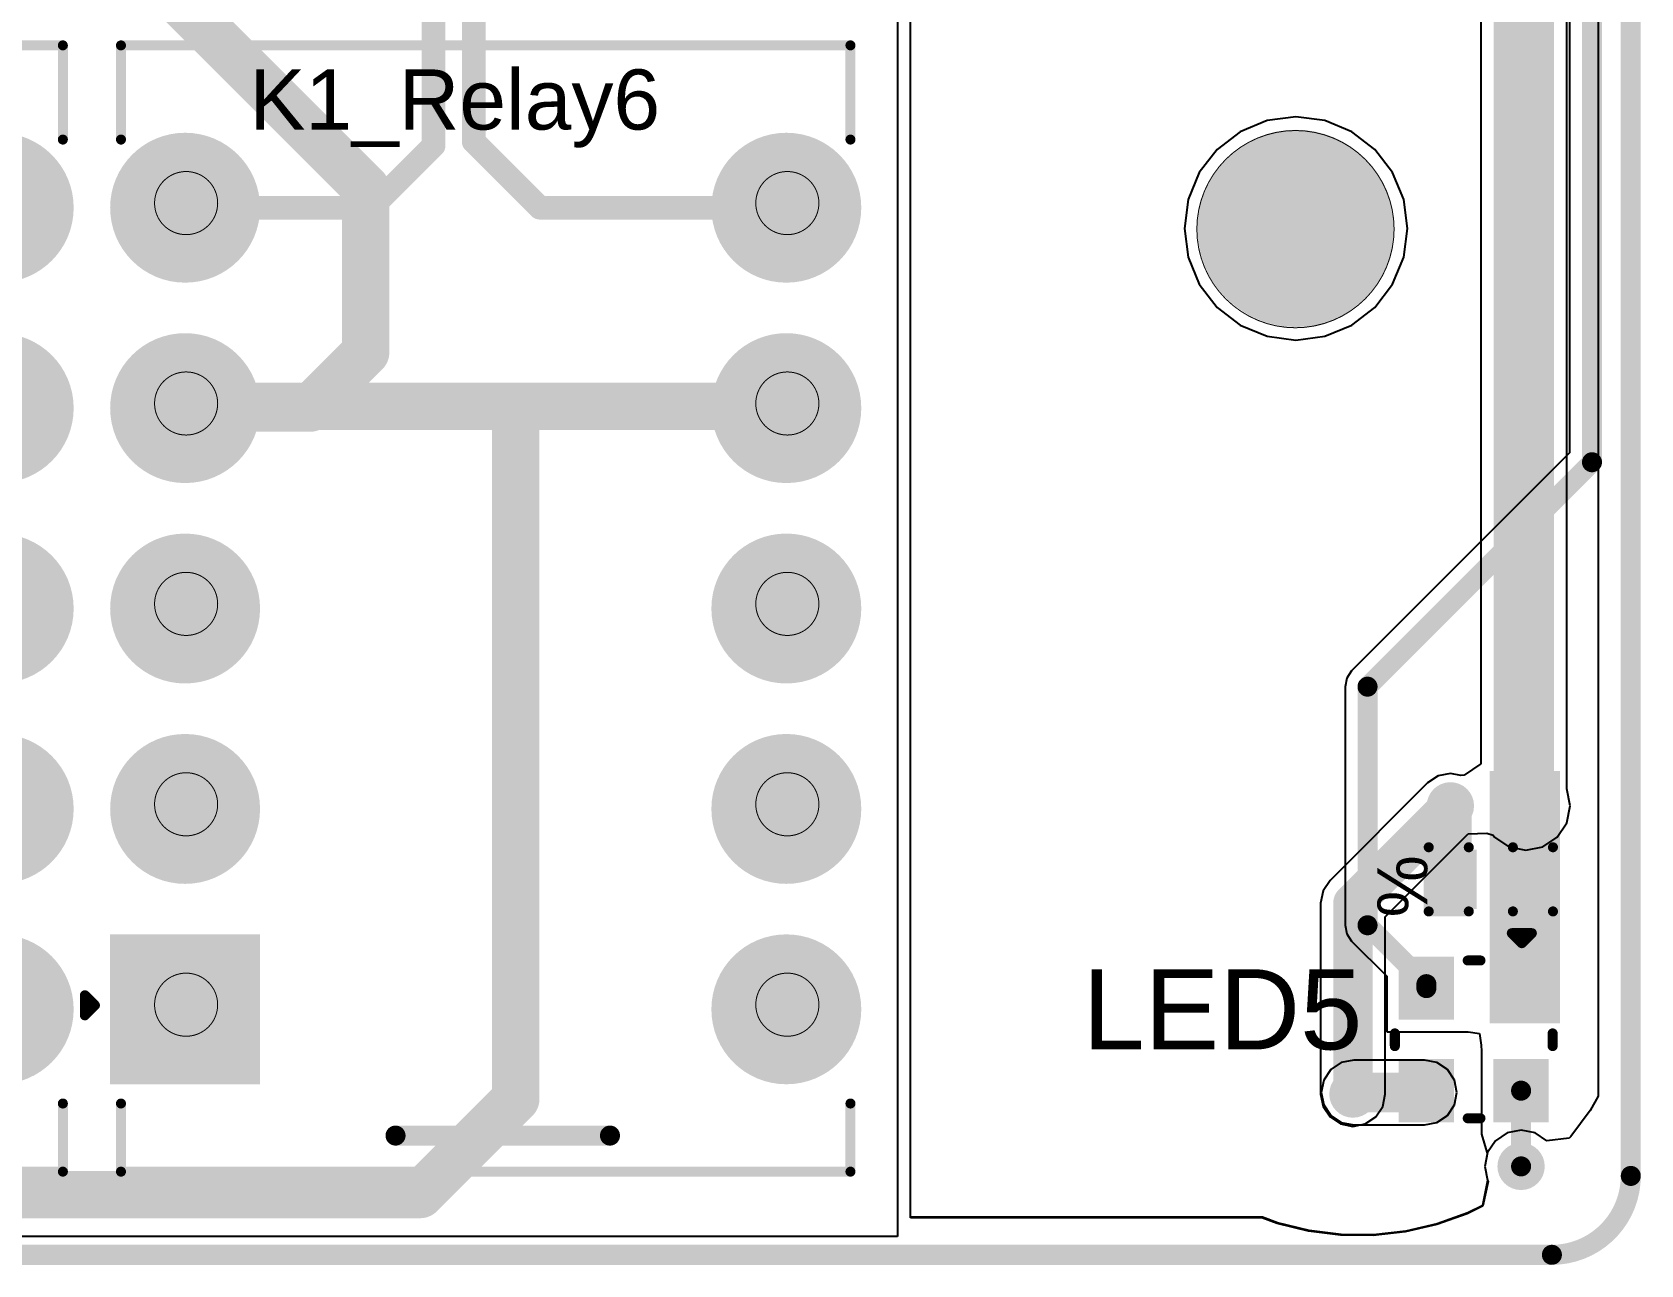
# Model space of a CAD drawing. Header units: millimetres. Extents: x -0.15 to 3.79, y -0.54 to 3.26.
# Drawn here: x 2.992 to 3.794, y -0.536 to 0.079 of the extents above; entities that cross this region are included whole.
import ezdxf

# ---------------------------------------------------------------- set-up
doc = ezdxf.new("R2010")
doc.units = ezdxf.units.MM
doc.header["$MEASUREMENT"] = 0
for name, color, linetype in [('BottomLayer', 5, 'Continuous'), ('BottomSolder', 6, 'Continuous'), ('Mechanical1', 6, 'Continuous'), ('Mechanical2', 216, 'Continuous'), ('MultiLayer', 9, 'Continuous'), ('PadHoleLayer', 156, 'Continuous'), ('TopLayer', 1, 'Continuous'), ('TopOverlay', 2, 'Continuous'), ('TopPaste', 8, 'Continuous'), ('TopSolder', 216, 'Continuous'), ('ViaHoleLayer', 16, 'Continuous')]:
    doc.layers.add(name, color=color, linetype=linetype)
doc.styles.add('Arial', font='', dxfattribs={"height": 0.2})
doc.styles.get('Arial').set_extended_font_data('Arial')

# ---------------------------------------------------------------- blocks, each defined once
blk = doc.blocks.new('EA2_3TNU_12')
at = {"layer": 'BottomLayer'}
h = blk.add_hatch(color=5, dxfattribs=at)
edge = h.paths.add_edge_path()
edge.add_arc((-0.15, 0.2), 0.0374, 0, 360)
blk.add_hatch(color=5, dxfattribs=at).paths.add_polyline_path([(0.1126, 0.2374), (0.1874, 0.2374), (0.1874, 0.1626), (0.1126, 0.1626)])
h = blk.add_hatch(color=5, dxfattribs=at)
edge = h.paths.add_edge_path()
edge.add_arc((-0.15, 0.1), 0.0374, 0, 360)
h = blk.add_hatch(color=5, dxfattribs=at)
edge = h.paths.add_edge_path()
edge.add_arc((0.15, 0.1), 0.0374, 0, 360)
h = blk.add_hatch(color=5, dxfattribs=at)
edge = h.paths.add_edge_path()
edge.add_arc((-0.15, 0), 0.0374, 0, 360)
h = blk.add_hatch(color=5, dxfattribs=at)
edge = h.paths.add_edge_path()
edge.add_arc((0.15, 0), 0.0374, 0, 360)
h = blk.add_hatch(color=5, dxfattribs=at)
edge = h.paths.add_edge_path()
edge.add_arc((-0.15, -0.1), 0.0374, 0, 360)
h = blk.add_hatch(color=5, dxfattribs=at)
edge = h.paths.add_edge_path()
edge.add_arc((0.15, -0.1), 0.0374, 0, 360)
h = blk.add_hatch(color=5, dxfattribs=at)
edge = h.paths.add_edge_path()
edge.add_arc((-0.15, -0.2), 0.0374, 0, 360)
h = blk.add_hatch(color=5, dxfattribs=at)
edge = h.paths.add_edge_path()
edge.add_arc((0.15, -0.2), 0.0374, 0, 360)
at = {"layer": 'BottomSolder'}
h = blk.add_hatch(color=6, dxfattribs=at)
edge = h.paths.add_edge_path()
edge.add_arc((-0.15, 0.2), 0.01614, 0, 360)
h = blk.add_hatch(color=6, dxfattribs=at)
edge = h.paths.add_edge_path()
edge.add_arc((0.15, 0.2), 0.01614, 0, 360)
h = blk.add_hatch(color=6, dxfattribs=at)
edge = h.paths.add_edge_path()
edge.add_arc((-0.15, 0.1), 0.01614, 0, 360)
h = blk.add_hatch(color=6, dxfattribs=at)
edge = h.paths.add_edge_path()
edge.add_arc((0.15, 0.1), 0.01614, 0, 360)
h = blk.add_hatch(color=6, dxfattribs=at)
edge = h.paths.add_edge_path()
edge.add_arc((-0.15, 0), 0.01614, 0, 360)
h = blk.add_hatch(color=6, dxfattribs=at)
edge = h.paths.add_edge_path()
edge.add_arc((0.15, 0), 0.01614, 0, 360)
h = blk.add_hatch(color=6, dxfattribs=at)
edge = h.paths.add_edge_path()
edge.add_arc((-0.15, -0.1), 0.01614, 0, 360)
h = blk.add_hatch(color=6, dxfattribs=at)
edge = h.paths.add_edge_path()
edge.add_arc((0.15, -0.1), 0.01614, 0, 360)
h = blk.add_hatch(color=6, dxfattribs=at)
edge = h.paths.add_edge_path()
edge.add_arc((-0.15, -0.2), 0.01614, 0, 360)
h = blk.add_hatch(color=6, dxfattribs=at)
edge = h.paths.add_edge_path()
edge.add_arc((0.15, -0.2), 0.01614, 0, 360)
at = {"layer": 'MultiLayer'}
h = blk.add_hatch(color=9, dxfattribs=at)
edge = h.paths.add_edge_path()
edge.add_arc((-0.15, 0.2), 0.0374, 0, 360)
blk.add_hatch(color=9, dxfattribs=at).paths.add_polyline_path([(0.1126, 0.2374), (0.1874, 0.2374), (0.1874, 0.1626), (0.1126, 0.1626)])
h = blk.add_hatch(color=9, dxfattribs=at)
edge = h.paths.add_edge_path()
edge.add_arc((-0.15, 0.1), 0.0374, 0, 360)
h = blk.add_hatch(color=9, dxfattribs=at)
edge = h.paths.add_edge_path()
edge.add_arc((0.15, 0.1), 0.0374, 0, 360)
h = blk.add_hatch(color=9, dxfattribs=at)
edge = h.paths.add_edge_path()
edge.add_arc((-0.15, 0), 0.0374, 0, 360)
h = blk.add_hatch(color=9, dxfattribs=at)
edge = h.paths.add_edge_path()
edge.add_arc((0.15, 0), 0.0374, 0, 360)
h = blk.add_hatch(color=9, dxfattribs=at)
edge = h.paths.add_edge_path()
edge.add_arc((-0.15, -0.1), 0.0374, 0, 360)
h = blk.add_hatch(color=9, dxfattribs=at)
edge = h.paths.add_edge_path()
edge.add_arc((0.15, -0.1), 0.0374, 0, 360)
h = blk.add_hatch(color=9, dxfattribs=at)
edge = h.paths.add_edge_path()
edge.add_arc((-0.15, -0.2), 0.0374, 0, 360)
h = blk.add_hatch(color=9, dxfattribs=at)
edge = h.paths.add_edge_path()
edge.add_arc((0.15, -0.2), 0.0374, 0, 360)
at = {"layer": 'PadHoleLayer'}
h = blk.add_hatch(color=156, dxfattribs=at)
edge = h.paths.add_edge_path()
edge.add_arc((-0.15, 0.2), 0.01614, 0, 360)
h = blk.add_hatch(color=156, dxfattribs=at)
edge = h.paths.add_edge_path()
edge.add_arc((0.15, 0.2), 0.01614, 0, 360)
h = blk.add_hatch(color=156, dxfattribs=at)
edge = h.paths.add_edge_path()
edge.add_arc((-0.15, 0.1), 0.01614, 0, 360)
h = blk.add_hatch(color=156, dxfattribs=at)
edge = h.paths.add_edge_path()
edge.add_arc((0.15, 0.1), 0.01614, 0, 360)
h = blk.add_hatch(color=156, dxfattribs=at)
edge = h.paths.add_edge_path()
edge.add_arc((-0.15, 0), 0.01614, 0, 360)
h = blk.add_hatch(color=156, dxfattribs=at)
edge = h.paths.add_edge_path()
edge.add_arc((0.15, 0), 0.01614, 0, 360)
h = blk.add_hatch(color=156, dxfattribs=at)
edge = h.paths.add_edge_path()
edge.add_arc((-0.15, -0.1), 0.01614, 0, 360)
h = blk.add_hatch(color=156, dxfattribs=at)
edge = h.paths.add_edge_path()
edge.add_arc((0.15, -0.1), 0.01614, 0, 360)
h = blk.add_hatch(color=156, dxfattribs=at)
edge = h.paths.add_edge_path()
edge.add_arc((-0.15, -0.2), 0.01614, 0, 360)
h = blk.add_hatch(color=156, dxfattribs=at)
edge = h.paths.add_edge_path()
edge.add_arc((0.15, -0.2), 0.01614, 0, 360)
at = {"layer": 'TopLayer'}
h = blk.add_hatch(color=1, dxfattribs=at)
edge = h.paths.add_edge_path()
edge.add_arc((-0.15, 0.2), 0.0374, 0, 360)
blk.add_hatch(color=1, dxfattribs=at).paths.add_polyline_path([(0.1126, 0.2374), (0.1874, 0.2374), (0.1874, 0.1626), (0.1126, 0.1626)])
h = blk.add_hatch(color=1, dxfattribs=at)
edge = h.paths.add_edge_path()
edge.add_arc((-0.15, 0.1), 0.0374, 0, 360)
h = blk.add_hatch(color=1, dxfattribs=at)
edge = h.paths.add_edge_path()
edge.add_arc((0.15, 0.1), 0.0374, 0, 360)
h = blk.add_hatch(color=1, dxfattribs=at)
edge = h.paths.add_edge_path()
edge.add_arc((-0.15, 0), 0.0374, 0, 360)
h = blk.add_hatch(color=1, dxfattribs=at)
edge = h.paths.add_edge_path()
edge.add_arc((0.15, 0), 0.0374, 0, 360)
h = blk.add_hatch(color=1, dxfattribs=at)
edge = h.paths.add_edge_path()
edge.add_arc((-0.15, -0.1), 0.0374, 0, 360)
h = blk.add_hatch(color=1, dxfattribs=at)
edge = h.paths.add_edge_path()
edge.add_arc((0.15, -0.1), 0.0374, 0, 360)
h = blk.add_hatch(color=1, dxfattribs=at)
edge = h.paths.add_edge_path()
edge.add_arc((-0.15, -0.2), 0.0374, 0, 360)
h = blk.add_hatch(color=1, dxfattribs=at)
edge = h.paths.add_edge_path()
edge.add_arc((0.15, -0.2), 0.0374, 0, 360)
at = {"layer": 'TopSolder'}
h = blk.add_hatch(color=216, dxfattribs=at)
edge = h.paths.add_edge_path()
edge.add_arc((-0.15, 0.2), 0.01614, 0, 360)
h = blk.add_hatch(color=216, dxfattribs=at)
edge = h.paths.add_edge_path()
edge.add_arc((0.15, 0.2), 0.01614, 0, 360)
h = blk.add_hatch(color=216, dxfattribs=at)
edge = h.paths.add_edge_path()
edge.add_arc((-0.15, 0.1), 0.01614, 0, 360)
h = blk.add_hatch(color=216, dxfattribs=at)
edge = h.paths.add_edge_path()
edge.add_arc((0.15, 0.1), 0.01614, 0, 360)
h = blk.add_hatch(color=216, dxfattribs=at)
edge = h.paths.add_edge_path()
edge.add_arc((-0.15, 0), 0.01614, 0, 360)
h = blk.add_hatch(color=216, dxfattribs=at)
edge = h.paths.add_edge_path()
edge.add_arc((0.15, 0), 0.01614, 0, 360)
h = blk.add_hatch(color=216, dxfattribs=at)
edge = h.paths.add_edge_path()
edge.add_arc((-0.15, -0.1), 0.01614, 0, 360)
h = blk.add_hatch(color=216, dxfattribs=at)
edge = h.paths.add_edge_path()
edge.add_arc((0.15, -0.1), 0.01614, 0, 360)
h = blk.add_hatch(color=216, dxfattribs=at)
edge = h.paths.add_edge_path()
edge.add_arc((-0.15, -0.2), 0.01614, 0, 360)
h = blk.add_hatch(color=216, dxfattribs=at)
edge = h.paths.add_edge_path()
edge.add_arc((0.15, -0.2), 0.01614, 0, 360)
at = {"layer": 'TopOverlay'}
for points, const_width in [([(-0.182, 0.281), (-0.182, 0.247)], 0.005), ([(0.182, 0.281), (-0.182, 0.281)], 0.005), ([(0.182, 0.281), (0.182, 0.247)], 0.005), ([(0.045, 0.263), (-0.062, 0.263)], 0.01), ([(0.2, 0.203), (0.195, 0.198)], 0.005), ([(0.2, 0.203), (0.2, 0.193)], 0.005), ([(0.2, 0.193), (0.195, 0.198)], 0.005), ([(-0.182, -0.234), (-0.182, -0.281)], 0.005), ([(0.182, -0.234), (0.182, -0.281)], 0.005), ([(0.182, -0.281), (-0.182, -0.281)], 0.005)]:
    blk.add_lwpolyline(points, dxfattribs=dict(at, const_width=const_width))
for points, const_width in [([(-0.18325, 0.281, 1), (-0.18075, 0.281, 1)], 0.0025), ([(-0.18325, 0.281, 1), (-0.18075, 0.281, 1)], 0.0025), ([(0.18075, 0.281, 1), (0.18325, 0.281, 1)], 0.0025), ([(0.18075, 0.281, 1), (0.18325, 0.281, 1)], 0.0025), ([(-0.0645, 0.263, 1), (-0.0595, 0.263, 1)], 0.005), ([(0.0425, 0.263, 1), (0.0475, 0.263, 1)], 0.005), ([(-0.18325, 0.247, 1), (-0.18075, 0.247, 1)], 0.0025), ([(0.18075, 0.247, 1), (0.18325, 0.247, 1)], 0.0025), ([(0.19875, 0.203, 1), (0.20125, 0.203, 1)], 0.0025), ([(0.19875, 0.203, 1), (0.20125, 0.203, 1)], 0.0025), ([(0.19375, 0.198, 1), (0.19625, 0.198, 1)], 0.0025), ([(0.19375, 0.198, 1), (0.19625, 0.198, 1)], 0.0025), ([(0.19875, 0.193, 1), (0.20125, 0.193, 1)], 0.0025), ([(0.19875, 0.193, 1), (0.20125, 0.193, 1)], 0.0025), ([(-0.18325, -0.234, 1), (-0.18075, -0.234, 1)], 0.0025), ([(0.18075, -0.234, 1), (0.18325, -0.234, 1)], 0.0025), ([(-0.18325, -0.281, 1), (-0.18075, -0.281, 1)], 0.0025), ([(-0.18325, -0.281, 1), (-0.18075, -0.281, 1)], 0.0025), ([(0.18075, -0.281, 1), (0.18325, -0.281, 1)], 0.0025), ([(0.18075, -0.281, 1), (0.18325, -0.281, 1)], 0.0025)]:
    blk.add_lwpolyline(points, format="xyb", close=True, dxfattribs=dict(at, const_width=const_width))
blk = doc.blocks.new('EA2_3TNU_13')
at = {"layer": 'BottomLayer'}
h = blk.add_hatch(color=5, dxfattribs=at)
edge = h.paths.add_edge_path()
edge.add_arc((-0.15, 0.2), 0.0374, 0, 360)
blk.add_hatch(color=5, dxfattribs=at).paths.add_polyline_path([(0.1126, 0.2374), (0.1874, 0.2374), (0.1874, 0.1626), (0.1126, 0.1626)])
h = blk.add_hatch(color=5, dxfattribs=at)
edge = h.paths.add_edge_path()
edge.add_arc((-0.15, 0.1), 0.0374, 0, 360)
h = blk.add_hatch(color=5, dxfattribs=at)
edge = h.paths.add_edge_path()
edge.add_arc((0.15, 0.1), 0.0374, 0, 360)
h = blk.add_hatch(color=5, dxfattribs=at)
edge = h.paths.add_edge_path()
edge.add_arc((-0.15, 0), 0.0374, 0, 360)
h = blk.add_hatch(color=5, dxfattribs=at)
edge = h.paths.add_edge_path()
edge.add_arc((0.15, 0), 0.0374, 0, 360)
h = blk.add_hatch(color=5, dxfattribs=at)
edge = h.paths.add_edge_path()
edge.add_arc((-0.15, -0.1), 0.0374, 0, 360)
h = blk.add_hatch(color=5, dxfattribs=at)
edge = h.paths.add_edge_path()
edge.add_arc((0.15, -0.1), 0.0374, 0, 360)
h = blk.add_hatch(color=5, dxfattribs=at)
edge = h.paths.add_edge_path()
edge.add_arc((-0.15, -0.2), 0.0374, 0, 360)
h = blk.add_hatch(color=5, dxfattribs=at)
edge = h.paths.add_edge_path()
edge.add_arc((0.15, -0.2), 0.0374, 0, 360)
at = {"layer": 'BottomSolder'}
h = blk.add_hatch(color=6, dxfattribs=at)
edge = h.paths.add_edge_path()
edge.add_arc((-0.15, 0.2), 0.01614, 0, 360)
h = blk.add_hatch(color=6, dxfattribs=at)
edge = h.paths.add_edge_path()
edge.add_arc((0.15, 0.2), 0.01614, 0, 360)
h = blk.add_hatch(color=6, dxfattribs=at)
edge = h.paths.add_edge_path()
edge.add_arc((-0.15, 0.1), 0.01614, 0, 360)
h = blk.add_hatch(color=6, dxfattribs=at)
edge = h.paths.add_edge_path()
edge.add_arc((0.15, 0.1), 0.01614, 0, 360)
h = blk.add_hatch(color=6, dxfattribs=at)
edge = h.paths.add_edge_path()
edge.add_arc((-0.15, 0), 0.01614, 0, 360)
h = blk.add_hatch(color=6, dxfattribs=at)
edge = h.paths.add_edge_path()
edge.add_arc((0.15, 0), 0.01614, 0, 360)
h = blk.add_hatch(color=6, dxfattribs=at)
edge = h.paths.add_edge_path()
edge.add_arc((-0.15, -0.1), 0.01614, 0, 360)
h = blk.add_hatch(color=6, dxfattribs=at)
edge = h.paths.add_edge_path()
edge.add_arc((0.15, -0.1), 0.01614, 0, 360)
h = blk.add_hatch(color=6, dxfattribs=at)
edge = h.paths.add_edge_path()
edge.add_arc((-0.15, -0.2), 0.01614, 0, 360)
h = blk.add_hatch(color=6, dxfattribs=at)
edge = h.paths.add_edge_path()
edge.add_arc((0.15, -0.2), 0.01614, 0, 360)
at = {"layer": 'MultiLayer'}
h = blk.add_hatch(color=9, dxfattribs=at)
edge = h.paths.add_edge_path()
edge.add_arc((-0.15, 0.2), 0.0374, 0, 360)
blk.add_hatch(color=9, dxfattribs=at).paths.add_polyline_path([(0.1126, 0.2374), (0.1874, 0.2374), (0.1874, 0.1626), (0.1126, 0.1626)])
h = blk.add_hatch(color=9, dxfattribs=at)
edge = h.paths.add_edge_path()
edge.add_arc((-0.15, 0.1), 0.0374, 0, 360)
h = blk.add_hatch(color=9, dxfattribs=at)
edge = h.paths.add_edge_path()
edge.add_arc((0.15, 0.1), 0.0374, 0, 360)
h = blk.add_hatch(color=9, dxfattribs=at)
edge = h.paths.add_edge_path()
edge.add_arc((-0.15, 0), 0.0374, 0, 360)
h = blk.add_hatch(color=9, dxfattribs=at)
edge = h.paths.add_edge_path()
edge.add_arc((0.15, 0), 0.0374, 0, 360)
h = blk.add_hatch(color=9, dxfattribs=at)
edge = h.paths.add_edge_path()
edge.add_arc((-0.15, -0.1), 0.0374, 0, 360)
h = blk.add_hatch(color=9, dxfattribs=at)
edge = h.paths.add_edge_path()
edge.add_arc((0.15, -0.1), 0.0374, 0, 360)
h = blk.add_hatch(color=9, dxfattribs=at)
edge = h.paths.add_edge_path()
edge.add_arc((-0.15, -0.2), 0.0374, 0, 360)
h = blk.add_hatch(color=9, dxfattribs=at)
edge = h.paths.add_edge_path()
edge.add_arc((0.15, -0.2), 0.0374, 0, 360)
at = {"layer": 'PadHoleLayer'}
h = blk.add_hatch(color=156, dxfattribs=at)
edge = h.paths.add_edge_path()
edge.add_arc((-0.15, 0.2), 0.01614, 0, 360)
h = blk.add_hatch(color=156, dxfattribs=at)
edge = h.paths.add_edge_path()
edge.add_arc((0.15, 0.2), 0.01614, 0, 360)
h = blk.add_hatch(color=156, dxfattribs=at)
edge = h.paths.add_edge_path()
edge.add_arc((-0.15, 0.1), 0.01614, 0, 360)
h = blk.add_hatch(color=156, dxfattribs=at)
edge = h.paths.add_edge_path()
edge.add_arc((0.15, 0.1), 0.01614, 0, 360)
h = blk.add_hatch(color=156, dxfattribs=at)
edge = h.paths.add_edge_path()
edge.add_arc((-0.15, 0), 0.01614, 0, 360)
h = blk.add_hatch(color=156, dxfattribs=at)
edge = h.paths.add_edge_path()
edge.add_arc((0.15, 0), 0.01614, 0, 360)
h = blk.add_hatch(color=156, dxfattribs=at)
edge = h.paths.add_edge_path()
edge.add_arc((-0.15, -0.1), 0.01614, 0, 360)
h = blk.add_hatch(color=156, dxfattribs=at)
edge = h.paths.add_edge_path()
edge.add_arc((0.15, -0.1), 0.01614, 0, 360)
h = blk.add_hatch(color=156, dxfattribs=at)
edge = h.paths.add_edge_path()
edge.add_arc((-0.15, -0.2), 0.01614, 0, 360)
h = blk.add_hatch(color=156, dxfattribs=at)
edge = h.paths.add_edge_path()
edge.add_arc((0.15, -0.2), 0.01614, 0, 360)
at = {"layer": 'TopLayer'}
h = blk.add_hatch(color=1, dxfattribs=at)
edge = h.paths.add_edge_path()
edge.add_arc((-0.15, 0.2), 0.0374, 0, 360)
blk.add_hatch(color=1, dxfattribs=at).paths.add_polyline_path([(0.1126, 0.2374), (0.1874, 0.2374), (0.1874, 0.1626), (0.1126, 0.1626)])
h = blk.add_hatch(color=1, dxfattribs=at)
edge = h.paths.add_edge_path()
edge.add_arc((-0.15, 0.1), 0.0374, 0, 360)
h = blk.add_hatch(color=1, dxfattribs=at)
edge = h.paths.add_edge_path()
edge.add_arc((0.15, 0.1), 0.0374, 0, 360)
h = blk.add_hatch(color=1, dxfattribs=at)
edge = h.paths.add_edge_path()
edge.add_arc((-0.15, 0), 0.0374, 0, 360)
h = blk.add_hatch(color=1, dxfattribs=at)
edge = h.paths.add_edge_path()
edge.add_arc((0.15, 0), 0.0374, 0, 360)
h = blk.add_hatch(color=1, dxfattribs=at)
edge = h.paths.add_edge_path()
edge.add_arc((-0.15, -0.1), 0.0374, 0, 360)
h = blk.add_hatch(color=1, dxfattribs=at)
edge = h.paths.add_edge_path()
edge.add_arc((0.15, -0.1), 0.0374, 0, 360)
h = blk.add_hatch(color=1, dxfattribs=at)
edge = h.paths.add_edge_path()
edge.add_arc((-0.15, -0.2), 0.0374, 0, 360)
h = blk.add_hatch(color=1, dxfattribs=at)
edge = h.paths.add_edge_path()
edge.add_arc((0.15, -0.2), 0.0374, 0, 360)
at = {"layer": 'TopSolder'}
h = blk.add_hatch(color=216, dxfattribs=at)
edge = h.paths.add_edge_path()
edge.add_arc((-0.15, 0.2), 0.01614, 0, 360)
h = blk.add_hatch(color=216, dxfattribs=at)
edge = h.paths.add_edge_path()
edge.add_arc((0.15, 0.2), 0.01614, 0, 360)
h = blk.add_hatch(color=216, dxfattribs=at)
edge = h.paths.add_edge_path()
edge.add_arc((-0.15, 0.1), 0.01614, 0, 360)
h = blk.add_hatch(color=216, dxfattribs=at)
edge = h.paths.add_edge_path()
edge.add_arc((0.15, 0.1), 0.01614, 0, 360)
h = blk.add_hatch(color=216, dxfattribs=at)
edge = h.paths.add_edge_path()
edge.add_arc((-0.15, 0), 0.01614, 0, 360)
h = blk.add_hatch(color=216, dxfattribs=at)
edge = h.paths.add_edge_path()
edge.add_arc((0.15, 0), 0.01614, 0, 360)
h = blk.add_hatch(color=216, dxfattribs=at)
edge = h.paths.add_edge_path()
edge.add_arc((-0.15, -0.1), 0.01614, 0, 360)
h = blk.add_hatch(color=216, dxfattribs=at)
edge = h.paths.add_edge_path()
edge.add_arc((0.15, -0.1), 0.01614, 0, 360)
h = blk.add_hatch(color=216, dxfattribs=at)
edge = h.paths.add_edge_path()
edge.add_arc((-0.15, -0.2), 0.01614, 0, 360)
h = blk.add_hatch(color=216, dxfattribs=at)
edge = h.paths.add_edge_path()
edge.add_arc((0.15, -0.2), 0.01614, 0, 360)
at = {"layer": 'TopOverlay'}
for points, const_width in [([(-0.182, 0.281), (-0.182, 0.247)], 0.005), ([(0.182, 0.281), (-0.182, 0.281)], 0.005), ([(0.182, 0.281), (0.182, 0.247)], 0.005), ([(0.045, 0.263), (-0.062, 0.263)], 0.01), ([(0.2, 0.203), (0.195, 0.198)], 0.005), ([(0.2, 0.203), (0.2, 0.193)], 0.005), ([(0.2, 0.193), (0.195, 0.198)], 0.005), ([(-0.182, -0.234), (-0.182, -0.281)], 0.005), ([(0.182, -0.234), (0.182, -0.281)], 0.005), ([(0.182, -0.281), (-0.182, -0.281)], 0.005)]:
    blk.add_lwpolyline(points, dxfattribs=dict(at, const_width=const_width))
for points, const_width in [([(-0.18325, 0.281, 1), (-0.18075, 0.281, 1)], 0.0025), ([(-0.18325, 0.281, 1), (-0.18075, 0.281, 1)], 0.0025), ([(0.18075, 0.281, 1), (0.18325, 0.281, 1)], 0.0025), ([(0.18075, 0.281, 1), (0.18325, 0.281, 1)], 0.0025), ([(-0.0645, 0.263, 1), (-0.0595, 0.263, 1)], 0.005), ([(0.0425, 0.263, 1), (0.0475, 0.263, 1)], 0.005), ([(-0.18325, 0.247, 1), (-0.18075, 0.247, 1)], 0.0025), ([(0.18075, 0.247, 1), (0.18325, 0.247, 1)], 0.0025), ([(0.19875, 0.203, 1), (0.20125, 0.203, 1)], 0.0025), ([(0.19875, 0.203, 1), (0.20125, 0.203, 1)], 0.0025), ([(0.19375, 0.198, 1), (0.19625, 0.198, 1)], 0.0025), ([(0.19375, 0.198, 1), (0.19625, 0.198, 1)], 0.0025), ([(0.19875, 0.193, 1), (0.20125, 0.193, 1)], 0.0025), ([(0.19875, 0.193, 1), (0.20125, 0.193, 1)], 0.0025), ([(-0.18325, -0.234, 1), (-0.18075, -0.234, 1)], 0.0025), ([(0.18075, -0.234, 1), (0.18325, -0.234, 1)], 0.0025), ([(-0.18325, -0.281, 1), (-0.18075, -0.281, 1)], 0.0025), ([(-0.18325, -0.281, 1), (-0.18075, -0.281, 1)], 0.0025), ([(0.18075, -0.281, 1), (0.18325, -0.281, 1)], 0.0025), ([(0.18075, -0.281, 1), (0.18325, -0.281, 1)], 0.0025)]:
    blk.add_lwpolyline(points, format="xyb", close=True, dxfattribs=dict(at, const_width=const_width))
blk = doc.blocks.new('SK6812_EC20_141')
at = {"layer": 'TopLayer'}
for points in [[(-0.04134, 0.0374), (-0.00984, 0.0374), (-0.00984, 0.00984), (-0.04134, 0.00984)], [(0.00984, 0.0374), (0.04134, 0.0374), (0.04134, 0.00984), (0.00984, 0.00984)], [(-0.04134, -0.00984), (-0.00984, -0.00984), (-0.00984, -0.0374), (-0.04134, -0.0374)], [(0.00984, -0.00984), (0.04134, -0.00984), (0.04134, -0.0374), (0.00984, -0.0374)]]:
    blk.add_hatch(color=1, dxfattribs=at).paths.add_polyline_path(points)
at = {"layer": 'TopPaste'}
for points in [[(-0.04134, 0.0374), (-0.00984, 0.0374), (-0.00984, 0.00984), (-0.04134, 0.00984)], [(0.00984, 0.0374), (0.04134, 0.0374), (0.04134, 0.00984), (0.00984, 0.00984)], [(-0.04134, -0.00984), (-0.00984, -0.00984), (-0.00984, -0.0374), (-0.04134, -0.0374)], [(0.00984, -0.00984), (0.04134, -0.00984), (0.04134, -0.0374), (0.00984, -0.0374)]]:
    blk.add_hatch(color=8, dxfattribs=at).paths.add_polyline_path(points)
at = {"layer": 'TopSolder'}
for points in [[(-0.04134, 0.0374), (-0.00984, 0.0374), (-0.00984, 0.00984), (-0.04134, 0.00984)], [(0.00984, 0.0374), (0.04134, 0.0374), (0.04134, 0.00984), (0.00984, 0.00984)], [(-0.04134, -0.00984), (-0.00984, -0.00984), (-0.00984, -0.0374), (-0.04134, -0.0374)], [(0.00984, -0.00984), (0.04134, -0.00984), (0.04134, -0.0374), (0.00984, -0.0374)]]:
    blk.add_hatch(color=216, dxfattribs=at).paths.add_polyline_path(points)
at = {"layer": 'TopOverlay', "const_width": 0.005}
for points in [[(-0.00337, 0.03937), (0.003, 0.03937)], [(-0.03937, 0.003), (-0.03937, -0.00337)], [(0.03937, 0.003), (0.03937, -0.00337)], [(0.053, -0.019), (0.048, -0.024)], [(0.048, -0.024), (0.053, -0.029)], [(0.053, -0.019), (0.053, -0.029)], [(-0.00337, -0.03937), (0.003, -0.03937)]]:
    blk.add_lwpolyline(points, dxfattribs=at)
at = {"layer": 'TopOverlay', "const_width": 0.0025}
for points in [[(-0.00462, 0.03937, 1), (-0.00212, 0.03937, 1)], [(0.00175, 0.03937, 1), (0.00425, 0.03937, 1)], [(-0.04062, 0.003, 1), (-0.03812, 0.003, 1)], [(0.03812, 0.003, 1), (0.04062, 0.003, 1)], [(-0.04062, -0.00337, 1), (-0.03812, -0.00337, 1)], [(0.03812, -0.00337, 1), (0.04062, -0.00337, 1)], [(0.04675, -0.024, 1), (0.04925, -0.024, 1)], [(0.04675, -0.024, 1), (0.04925, -0.024, 1)], [(0.05175, -0.019, 1), (0.05425, -0.019, 1)], [(0.05175, -0.019, 1), (0.05425, -0.019, 1)], [(0.05175, -0.029, 1), (0.05425, -0.029, 1)], [(0.05175, -0.029, 1), (0.05425, -0.029, 1)], [(-0.00462, -0.03937, 1), (-0.00212, -0.03937, 1)], [(0.00175, -0.03937, 1), (0.00425, -0.03937, 1)]]:
    blk.add_lwpolyline(points, format="xyb", close=True, dxfattribs=at)
blk = doc.blocks.new('C___0402_155')
at = {"layer": 'TopLayer'}
for points in [[(-0.0275, -0.0125), (-0.0275, 0.0125), (-0.0095, 0.0125), (-0.0095, -0.0125)], [(0.0095, -0.0125), (0.0095, 0.0125), (0.0275, 0.0125), (0.0275, -0.0125)]]:
    blk.add_hatch(color=1, dxfattribs=at).paths.add_polyline_path(points)
at = {"layer": 'TopPaste'}
for points in [[(-0.0275, -0.0125), (-0.0275, 0.0125), (-0.0095, 0.0125), (-0.0095, -0.0125)], [(0.0095, -0.0125), (0.0095, 0.0125), (0.0275, 0.0125), (0.0275, -0.0125)]]:
    blk.add_hatch(color=8, dxfattribs=at).paths.add_polyline_path(points)
at = {"layer": 'TopSolder'}
for points in [[(-0.02986, -0.01486), (-0.02986, 0.01486), (-0.00714, 0.01486), (-0.00714, -0.01486)], [(0.00714, -0.01486), (0.00714, 0.01486), (0.02986, 0.01486), (0.02986, -0.01486)]]:
    blk.add_hatch(color=216, dxfattribs=at).paths.add_polyline_path(points)
at = {"layer": 'TopOverlay', "const_width": 0.005}
for points in [[(-0.031, 0.016), (-0.031, -0.016)], [(-0.011, 0.016), (-0.031, 0.016)], [(0.031, 0.016), (0.011, 0.016)], [(0.031, 0.016), (0.031, -0.016)], [(-0.011, -0.016), (-0.031, -0.016)], [(0.031, -0.016), (0.011, -0.016)]]:
    blk.add_lwpolyline(points, dxfattribs=at)
at = {"layer": 'TopOverlay', "const_width": 0.0025}
for points in [[(-0.03225, 0.016, 1), (-0.02975, 0.016, 1)], [(-0.03225, 0.016, 1), (-0.02975, 0.016, 1)], [(-0.01225, 0.016, 1), (-0.00975, 0.016, 1)], [(0.00975, 0.016, 1), (0.01225, 0.016, 1)], [(0.02975, 0.016, 1), (0.03225, 0.016, 1)], [(0.02975, 0.016, 1), (0.03225, 0.016, 1)], [(-0.03225, -0.016, 1), (-0.02975, -0.016, 1)], [(-0.03225, -0.016, 1), (-0.02975, -0.016, 1)], [(-0.01225, -0.016, 1), (-0.00975, -0.016, 1)], [(0.00975, -0.016, 1), (0.01225, -0.016, 1)], [(0.02975, -0.016, 1), (0.03225, -0.016, 1)], [(0.02975, -0.016, 1), (0.03225, -0.016, 1)]]:
    blk.add_lwpolyline(points, format="xyb", close=True, dxfattribs=at)

msp = doc.modelspace()

# ---------------------------------------------------------------- hatches: boundary and pattern name
at = {"layer": 'BottomLayer'}
h = msp.add_hatch(color=5, dxfattribs=at)
edge = h.paths.add_edge_path()
edge.add_arc((3.62229, -0.01934), 0.04921, 0, 360)
h = msp.add_hatch(color=5, dxfattribs=at)
edge = h.paths.add_edge_path()
edge.add_arc((3.69935, -0.30747), 0.01181, 0, 360)
h = msp.add_hatch(color=5, dxfattribs=at)
edge = h.paths.add_edge_path()
edge.add_arc((3.737, -0.30747), 0.01575, 0, 360)
h = msp.add_hatch(color=5, dxfattribs=at)
edge = h.paths.add_edge_path()
edge.add_arc((3.65071, -0.45128), 0.01181, 0, 360)
h = msp.add_hatch(color=5, dxfattribs=at)
edge = h.paths.add_edge_path()
edge.add_arc((3.73462, -0.48738), 0.01181, 0, 360)
at = {"layer": 'BottomSolder'}
h = msp.add_hatch(color=6, dxfattribs=at)
edge = h.paths.add_edge_path()
edge.add_arc((3.62229, -0.01934), 0.04921, 0, 360)
h = msp.add_hatch(color=6, dxfattribs=at)
edge = h.paths.add_edge_path()
edge.add_arc((3.69935, -0.30747), 0.00591, 0, 360)
h = msp.add_hatch(color=6, dxfattribs=at)
edge = h.paths.add_edge_path()
edge.add_arc((3.737, -0.30747), 0.00787, 0, 360)
h = msp.add_hatch(color=6, dxfattribs=at)
edge = h.paths.add_edge_path()
edge.add_arc((3.65071, -0.45128), 0.00591, 0, 360)
h = msp.add_hatch(color=6, dxfattribs=at)
edge = h.paths.add_edge_path()
edge.add_arc((3.73462, -0.48738), 0.00591, 0, 360)
at = {"layer": 'MultiLayer'}
h = msp.add_hatch(color=9, dxfattribs=at)
edge = h.paths.add_edge_path()
edge.add_arc((3.62229, -0.01934), 0.04921, 0, 360)
at = {"layer": 'PadHoleLayer'}
h = msp.add_hatch(color=156, dxfattribs=at)
edge = h.paths.add_edge_path()
edge.add_arc((3.62229, -0.01934), 0.04921, 0, 360)
at = {"layer": 'TopLayer'}
h = msp.add_hatch(color=1, dxfattribs=at)
edge = h.paths.add_edge_path()
edge.add_arc((3.62229, -0.01934), 0.04921, 0, 360)
h = msp.add_hatch(color=1, dxfattribs=at)
edge = h.paths.add_edge_path()
edge.add_arc((3.69935, -0.30747), 0.01181, 0, 360)
msp.add_hatch(color=1, dxfattribs=at).paths.add_polyline_path([(3.719, -0.416), (3.754, -0.416), (3.754, -0.29), (3.719, -0.29)])
h = msp.add_hatch(color=1, dxfattribs=at)
edge = h.paths.add_edge_path()
edge.add_arc((3.737, -0.30747), 0.01575, 0, 360)
h = msp.add_hatch(color=1, dxfattribs=at)
edge = h.paths.add_edge_path()
edge.add_arc((3.65071, -0.45128), 0.01181, 0, 360)
h = msp.add_hatch(color=1, dxfattribs=at)
edge = h.paths.add_edge_path()
edge.add_arc((3.73462, -0.48738), 0.01181, 0, 360)
at = {"layer": 'TopSolder'}
h = msp.add_hatch(color=216, dxfattribs=at)
edge = h.paths.add_edge_path()
edge.add_arc((3.62229, -0.01934), 0.04921, 0, 360)
h = msp.add_hatch(color=216, dxfattribs=at)
edge = h.paths.add_edge_path()
edge.add_arc((3.69935, -0.30747), 0.00591, 0, 360)
h = msp.add_hatch(color=216, dxfattribs=at)
edge = h.paths.add_edge_path()
edge.add_arc((3.737, -0.30747), 0.00787, 0, 360)
h = msp.add_hatch(color=216, dxfattribs=at)
edge = h.paths.add_edge_path()
edge.add_arc((3.65071, -0.45128), 0.00591, 0, 360)
h = msp.add_hatch(color=216, dxfattribs=at)
edge = h.paths.add_edge_path()
edge.add_arc((3.73462, -0.48738), 0.00591, 0, 360)
at = {"layer": 'ViaHoleLayer'}
h = msp.add_hatch(color=16, dxfattribs=at)
edge = h.paths.add_edge_path()
edge.add_arc((3.69935, -0.30747), 0.00591, 0, 360)
h = msp.add_hatch(color=16, dxfattribs=at)
edge = h.paths.add_edge_path()
edge.add_arc((3.737, -0.30747), 0.00787, 0, 360)
h = msp.add_hatch(color=16, dxfattribs=at)
edge = h.paths.add_edge_path()
edge.add_arc((3.65071, -0.45128), 0.00591, 0, 360)
h = msp.add_hatch(color=16, dxfattribs=at)
edge = h.paths.add_edge_path()
edge.add_arc((3.73462, -0.48738), 0.00591, 0, 360)

# ---------------------------------------------------------------- linework, layer by layer
at = {"layer": 'BottomLayer'}
for p, q in [((3.77343, 2.93916), (3.77306, -0.45241)), ((3.75741, -0.29887), (3.75741, 2.7814)), ((3.71459, 2.22254), (3.71459, -0.28658)), ((3.42344, 0.809), (3.42344, -0.52231)), ((3.42994, -0.51265), (3.42994, 0.809)), ((3.60788, 0.03445), (3.59445, 0.02889)), ((3.62229, 0.03635), (3.60788, 0.03445)), ((3.63671, 0.03445), (3.62229, 0.03635)), ((3.65014, 0.02889), (3.63671, 0.03445)), ((3.59445, 0.02889), (3.58292, 0.02004)), ((3.66167, 0.02004), (3.65014, 0.02889)), ((3.58292, 0.02004), (3.57407, 0.00851)), ((3.67052, 0.00851), (3.66167, 0.02004)), ((3.57407, 0.00851), (3.5685, -0.00493)), ((3.67608, -0.00493), (3.67052, 0.00851)), ((3.5685, -0.00493), (3.5666, -0.01934)), ((3.67798, -0.01934), (3.67608, -0.00493)), ((3.5666, -0.01934), (3.5685, -0.03375)), ((3.67608, -0.03375), (3.67798, -0.01934)), ((3.5685, -0.03375), (3.57407, -0.04718)), ((3.67052, -0.04718), (3.67608, -0.03375)), ((3.57407, -0.04718), (3.58292, -0.05872)), ((3.66167, -0.05872), (3.67052, -0.04718)), ((3.58292, -0.05872), (3.59445, -0.06757)), ((3.65014, -0.06757), (3.66167, -0.05872)), ((3.59445, -0.06757), (3.60788, -0.07313)), ((3.63671, -0.07313), (3.65014, -0.06757)), ((3.60788, -0.07313), (3.62229, -0.07503)), ((3.62229, -0.07503), (3.63671, -0.07313)), ((3.71459, -0.28658), (3.70621, -0.2921)), ((3.68792, -0.29605), (3.63929, -0.34469)), ((3.69317, -0.29255), (3.68792, -0.29605)), ((3.69935, -0.29132), (3.69317, -0.29255)), ((3.70459, -0.29236), (3.69935, -0.29132)), ((3.70621, -0.2921), (3.70459, -0.29236)), ((3.75749, -0.29899), (3.75741, -0.29887)), ((3.75917, -0.30747), (3.75749, -0.29899)), ((3.75749, -0.31596), (3.75917, -0.30747)), ((3.75268, -0.32315), (3.75749, -0.31596)), ((3.66686, -0.3628), (3.70819, -0.32147)), ((3.70819, -0.32147), (3.71752, -0.32111)), ((3.71752, -0.32111), (3.72064, -0.32213)), ((3.72064, -0.32213), (3.72132, -0.32315)), ((3.72132, -0.32315), (3.72851, -0.32796)), ((3.72851, -0.32796), (3.737, -0.32965)), ((3.737, -0.32965), (3.74549, -0.32796)), ((3.74549, -0.32796), (3.75268, -0.32315)), ((3.63929, -0.34469), (3.63579, -0.34993)), ((3.63579, -0.34993), (3.63456, -0.35611)), ((3.63456, -0.35611), (3.63456, -0.45128)), ((3.66686, -0.45128), (3.66686, -0.3628)), ((3.63456, -0.45128), (3.63579, -0.45746)), ((3.63579, -0.45746), (3.63929, -0.4627)), ((3.66213, -0.4627), (3.66563, -0.45746)), ((3.66563, -0.45746), (3.66686, -0.45128)), ((3.77306, -0.45241), (3.76904, -0.45942)), ((3.63929, -0.4627), (3.64453, -0.4662)), ((3.65689, -0.4662), (3.66213, -0.4627)), ((3.76904, -0.45942), (3.75942, -0.4724)), ((3.64453, -0.4662), (3.65071, -0.46743)), ((3.65071, -0.46743), (3.65689, -0.4662)), ((3.72767, -0.4706), (3.72178, -0.47454)), ((3.73462, -0.46922), (3.72767, -0.4706)), ((3.74157, -0.4706), (3.73462, -0.46922)), ((3.74746, -0.47454), (3.74157, -0.4706)), ((3.75863, -0.47324), (3.74746, -0.47454)), ((3.75942, -0.4724), (3.75863, -0.47324)), ((3.71784, -0.48043), (3.71646, -0.48738)), ((3.72178, -0.47454), (3.71784, -0.48043)), ((3.71646, -0.48738), (3.71784, -0.49433)), ((3.71794, -0.49449), (3.71529, -0.50694)), ((3.71784, -0.49433), (3.71791, -0.49443)), ((3.71791, -0.49443), (3.71794, -0.49449)), ((3.60556, -0.51265), (3.42994, -0.51265)), ((3.61312, -0.5155), (3.60556, -0.51265)), ((3.708, -0.51062), (3.69279, -0.51609)), ((3.71521, -0.50702), (3.708, -0.51062)), ((3.71529, -0.50694), (3.71521, -0.50702)), ((3.62881, -0.51938), (3.61312, -0.5155)), ((3.64484, -0.52139), (3.62881, -0.51938)), ((3.66099, -0.52151), (3.64484, -0.52139)), ((3.67705, -0.51974), (3.66099, -0.52151)), ((3.69279, -0.51609), (3.67705, -0.51974)), ((3.42344, -0.52231), (0.635, -0.52265))]:
    msp.add_line(p, q, dxfattribs=at)
for points, const_width in [([(3.736, -0.30707), (3.736, 2.7886)], 0.03), ([(3.192, 0.022), (3.192, 0.705)], 0.01181), ([(3.212, 0.024), (3.212, 0.693)], 0.01181), ([(3.161, -0.009), (3.192, 0.022)], 0.01181), ([(3.212, 0.024), (3.245, -0.009)], 0.01181), ([(3.068, -0.009), (3.161, -0.009)], 0.01181), ([(3.245, -0.009), (3.368, -0.009)], 0.01181), ([(3.06895, -0.10805), (3.233, -0.10805)], 0.02362), ([(3.233, -0.10805), (3.36705, -0.10805)], 0.02362), ([(3.233, -0.45375), (3.233, -0.10805)], 0.02362), ([(3.65071, -0.35611), (3.69935, -0.30747)], 0.01969), ([(3.65071, -0.45128), (3.65071, -0.35611)], 0.01969), ([(3.18532, -0.50143), (3.233, -0.45375)], 0.02362), ([(2.4176, -0.50143), (3.18532, -0.50143)], 0.02362)]:
    msp.add_lwpolyline(points, dxfattribs=dict(at, const_width=const_width))
for points, const_width in [([(3.18905, 0.022, 1), (3.19495, 0.022, 1)], 0.00591), ([(3.18905, 0.022, 1), (3.19495, 0.022, 1)], 0.00591), ([(3.20905, 0.024, 1), (3.21495, 0.024, 1)], 0.00591), ([(3.20905, 0.024, 1), (3.21495, 0.024, 1)], 0.00591), ([(3.06505, -0.009, 1), (3.07095, -0.009, 1)], 0.00591), ([(3.15805, -0.009, 1), (3.16395, -0.009, 1)], 0.00591), ([(3.15805, -0.009, 1), (3.16395, -0.009, 1)], 0.00591), ([(3.24205, -0.009, 1), (3.24795, -0.009, 1)], 0.00591), ([(3.24205, -0.009, 1), (3.24795, -0.009, 1)], 0.00591), ([(3.36505, -0.009, 1), (3.37095, -0.009, 1)], 0.00591), ([(3.06304, -0.10805, 1), (3.07485, -0.10805, 1)], 0.01181), ([(3.22709, -0.10805, 1), (3.23891, -0.10805, 1)], 0.01181), ([(3.22709, -0.10805, 1), (3.23891, -0.10805, 1)], 0.01181), ([(3.22709, -0.10805, 1), (3.23891, -0.10805, 1)], 0.01181), ([(3.36115, -0.10805, 1), (3.37296, -0.10805, 1)], 0.01181), ([(3.7285, -0.30707, 1), (3.7435, -0.30707, 1)], 0.015), ([(3.69443, -0.30747, 1), (3.70427, -0.30747, 1)], 0.00984), ([(3.64579, -0.35611, 1), (3.65563, -0.35611, 1)], 0.00984), ([(3.64579, -0.35611, 1), (3.65563, -0.35611, 1)], 0.00984), ([(3.64579, -0.45128, 1), (3.65563, -0.45128, 1)], 0.00984), ([(3.22709, -0.45375, 1), (3.23891, -0.45375, 1)], 0.01181), ([(3.22709, -0.45375, 1), (3.23891, -0.45375, 1)], 0.01181), ([(3.17941, -0.50143, 1), (3.19122, -0.50143, 1)], 0.01181), ([(3.17941, -0.50143, 1), (3.19122, -0.50143, 1)], 0.01181)]:
    msp.add_lwpolyline(points, format="xyb", close=True, dxfattribs=dict(at, const_width=const_width))
at = {"layer": 'Mechanical1'}
for points, const_width in [([(3.67126, -0.01969, 1), (3.57283, -0.01969, 1)], 0.0005), ([(3.08425, -0.00669, 1), (3.05276, -0.00669, 1)], 0.0005), ([(3.38425, -0.00669, 1), (3.35276, -0.00669, 1)], 0.0005), ([(3.05263, -0.00669, 1), (3.05288, -0.00669, 1)], 0.00025), ([(3.08413, -0.00669, 1), (3.08438, -0.00669, 1)], 0.00025), ([(3.35263, -0.00669, 1), (3.35288, -0.00669, 1)], 0.00025), ([(3.38413, -0.00669, 1), (3.38438, -0.00669, 1)], 0.00025), ([(3.57271, -0.01969, 1), (3.57296, -0.01969, 1)], 0.00025), ([(3.67113, -0.01969, 1), (3.67138, -0.01969, 1)], 0.00025), ([(3.08425, -0.10669, 1), (3.05276, -0.10669, 1)], 0.0005), ([(3.38425, -0.10669, 1), (3.35276, -0.10669, 1)], 0.0005), ([(3.05263, -0.10669, 1), (3.05288, -0.10669, 1)], 0.00025), ([(3.08413, -0.10669, 1), (3.08438, -0.10669, 1)], 0.00025), ([(3.35263, -0.10669, 1), (3.35288, -0.10669, 1)], 0.00025), ([(3.38413, -0.10669, 1), (3.38438, -0.10669, 1)], 0.00025), ([(3.08425, -0.20669, 1), (3.05276, -0.20669, 1)], 0.0005), ([(3.38425, -0.20669, 1), (3.35276, -0.20669, 1)], 0.0005), ([(3.05263, -0.20669, 1), (3.05288, -0.20669, 1)], 0.00025), ([(3.08413, -0.20669, 1), (3.08438, -0.20669, 1)], 0.00025), ([(3.35263, -0.20669, 1), (3.35288, -0.20669, 1)], 0.00025), ([(3.38413, -0.20669, 1), (3.38438, -0.20669, 1)], 0.00025), ([(3.08425, -0.30669, 1), (3.05276, -0.30669, 1)], 0.0005), ([(3.38425, -0.30669, 1), (3.35276, -0.30669, 1)], 0.0005), ([(3.05263, -0.30669, 1), (3.05288, -0.30669, 1)], 0.00025), ([(3.08413, -0.30669, 1), (3.08438, -0.30669, 1)], 0.00025), ([(3.35263, -0.30669, 1), (3.35288, -0.30669, 1)], 0.00025), ([(3.38413, -0.30669, 1), (3.38438, -0.30669, 1)], 0.00025), ([(3.08425, -0.40669, 1), (3.05276, -0.40669, 1)], 0.0005), ([(3.38425, -0.40669, 1), (3.35276, -0.40669, 1)], 0.0005), ([(3.05263, -0.40669, 1), (3.05288, -0.40669, 1)], 0.00025), ([(3.08413, -0.40669, 1), (3.08438, -0.40669, 1)], 0.00025), ([(3.35263, -0.40669, 1), (3.35288, -0.40669, 1)], 0.00025), ([(3.38413, -0.40669, 1), (3.38438, -0.40669, 1)], 0.00025)]:
    msp.add_lwpolyline(points, format="xyb", close=True, dxfattribs=dict(at, const_width=const_width))
at = {"layer": 'Mechanical2', "const_width": 0.01}
for points in [[(3.78937, -0.49213), (3.78937, 2.97244)], [(0.5315, -0.5315), (3.75, -0.5315)]]:
    msp.add_lwpolyline(points, dxfattribs=at)
msp.add_lwpolyline([(3.78937, -0.49213, -0.414214), (3.75, -0.5315)], format="xyb", dxfattribs=at)
at = {"layer": 'Mechanical2', "const_width": 0.005}
for points in [[(3.78687, -0.49213, 1), (3.79187, -0.49213, 1)], [(3.78687, -0.49213, 1), (3.79187, -0.49213, 1)], [(3.7475, -0.5315, 1), (3.7525, -0.5315, 1)], [(3.7475, -0.5315, 1), (3.7525, -0.5315, 1)]]:
    msp.add_lwpolyline(points, format="xyb", close=True, dxfattribs=at)
at = {"layer": 'TopLayer'}
for p, q in [((3.75878, 1.20682), (3.75878, -0.13135)), ((3.42344, 0.809), (3.42344, -0.52231)), ((3.42994, -0.513), (3.42994, 0.26609)), ((3.60788, 0.03445), (3.59445, 0.02889)), ((3.62229, 0.03635), (3.60788, 0.03445)), ((3.63671, 0.03445), (3.62229, 0.03635)), ((3.65014, 0.02889), (3.63671, 0.03445)), ((3.59445, 0.02889), (3.58292, 0.02004)), ((3.66167, 0.02004), (3.65014, 0.02889)), ((3.58292, 0.02004), (3.57407, 0.00851)), ((3.67052, 0.00851), (3.66167, 0.02004)), ((3.57407, 0.00851), (3.5685, -0.00493)), ((3.67608, -0.00493), (3.67052, 0.00851)), ((3.5685, -0.00493), (3.5666, -0.01934)), ((3.67798, -0.01934), (3.67608, -0.00493)), ((3.5666, -0.01934), (3.5685, -0.03375)), ((3.67608, -0.03375), (3.67798, -0.01934)), ((3.5685, -0.03375), (3.57407, -0.04718)), ((3.67052, -0.04718), (3.67608, -0.03375)), ((3.57407, -0.04718), (3.58292, -0.05872)), ((3.66167, -0.05872), (3.67052, -0.04718)), ((3.58292, -0.05872), (3.59445, -0.06757)), ((3.65014, -0.06757), (3.66167, -0.05872)), ((3.59445, -0.06757), (3.60788, -0.07313)), ((3.63671, -0.07313), (3.65014, -0.06757)), ((3.60788, -0.07313), (3.62229, -0.07503)), ((3.62229, -0.07503), (3.63671, -0.07313)), ((3.75878, -0.13135), (3.65007, -0.24007)), ((3.65007, -0.24007), (3.64764, -0.24371)), ((3.64764, -0.24371), (3.64678, -0.248)), ((3.64678, -0.248), (3.64678, -0.248)), ((3.64678, -0.248), (3.64678, -0.36706)), ((3.64678, -0.36706), (3.64678, -0.36706)), ((3.64678, -0.36706), (3.64764, -0.37135)), ((3.64764, -0.37135), (3.65007, -0.37499)), ((3.65007, -0.37499), (3.6676, -0.39252)), ((3.6676, -0.39252), (3.6676, -0.42016)), ((3.6676, -0.42016), (3.70517, -0.42016)), ((3.70517, -0.42016), (3.70814, -0.4203)), ((3.70814, -0.4203), (3.71389, -0.42111)), ((3.71389, -0.42111), (3.7147, -0.42686)), ((3.7147, -0.42686), (3.71484, -0.42983)), ((3.71484, -0.42983), (3.71484, -0.4316)), ((3.71484, -0.4316), (3.71484, -0.47134)), ((3.63968, -0.4391), (3.63618, -0.44434)), ((3.64492, -0.4356), (3.63968, -0.4391)), ((3.6511, -0.43437), (3.64492, -0.4356)), ((3.68644, -0.43437), (3.6511, -0.43437)), ((3.69263, -0.4356), (3.68644, -0.43437)), ((3.69787, -0.4391), (3.69263, -0.4356)), ((3.70137, -0.44434), (3.69787, -0.4391)), ((3.63618, -0.44434), (3.63495, -0.45052)), ((3.7026, -0.45052), (3.70137, -0.44434)), ((3.63495, -0.45052), (3.63618, -0.45671)), ((3.63618, -0.45671), (3.63968, -0.46195)), ((3.69787, -0.46195), (3.70137, -0.45671)), ((3.70137, -0.45671), (3.7026, -0.45052)), ((3.63968, -0.46195), (3.64492, -0.46545)), ((3.64492, -0.46545), (3.6511, -0.46668)), ((3.68644, -0.46668), (3.69263, -0.46545)), ((3.69263, -0.46545), (3.69787, -0.46195)), ((3.6511, -0.46668), (3.68644, -0.46668)), ((3.71484, -0.47134), (3.71484, -0.47134)), ((3.71484, -0.47134), (3.7175, -0.48024)), ((3.71766, -0.48134), (3.71646, -0.48738)), ((3.7175, -0.48024), (3.71766, -0.48134)), ((3.71646, -0.48738), (3.71784, -0.49433)), ((3.71813, -0.49484), (3.71549, -0.507)), ((3.71784, -0.49433), (3.718, -0.49456)), ((3.718, -0.49456), (3.71813, -0.49484)), ((3.60532, -0.513), (3.42994, -0.513)), ((3.61288, -0.51585), (3.60532, -0.513)), ((3.70775, -0.51097), (3.69255, -0.51643)), ((3.71532, -0.50719), (3.70775, -0.51097)), ((3.71549, -0.507), (3.71532, -0.50719)), ((3.62856, -0.51973), (3.61288, -0.51585)), ((3.64459, -0.52174), (3.62856, -0.51973)), ((3.66075, -0.52186), (3.64459, -0.52174)), ((3.67681, -0.52008), (3.66075, -0.52186)), ((3.69255, -0.51643), (3.67681, -0.52008)), ((3.42344, -0.52231), (0.635, -0.52265))]:
    msp.add_line(p, q, dxfattribs=at)
for points, const_width in [([(3.77, -0.136), (3.77, 2.269)], 0.01), ([(3.0645, 0.0945), (3.15808, 0.00092)], 0.02362), ([(3.15808, -0.08123), (3.15808, 0.00092)], 0.02362), ([(3.13031, -0.109), (3.15808, -0.08123)], 0.02362), ([(3.068, -0.109), (3.13031, -0.109)], 0.02362), ([(3.658, -0.248), (3.77, -0.136)], 0.01), ([(3.658, -0.36706), (3.658, -0.248)], 0.01), ([(3.7001, -0.34321), (3.7001, -0.30786)], 0.01969), ([(3.658, -0.36706), (3.68738, -0.39644)], 0.01), ([(3.68738, -0.39841), (3.68738, -0.39644)], 0.01), ([(3.6511, -0.45052), (3.68644, -0.45052)], 0.01969), ([(3.73462, -0.48738), (3.73462, -0.44959)], 0.01)]:
    msp.add_lwpolyline(points, dxfattribs=dict(at, const_width=const_width))
for points, const_width in [([(3.15217, 0.00092, 1), (3.16399, 0.00092, 1)], 0.01181), ([(3.15217, 0.00092, 1), (3.16399, 0.00092, 1)], 0.01181), ([(3.15217, -0.08123, 1), (3.16399, -0.08123, 1)], 0.01181), ([(3.15217, -0.08123, 1), (3.16399, -0.08123, 1)], 0.01181), ([(3.06209, -0.109, 1), (3.07391, -0.109, 1)], 0.01181), ([(3.1244, -0.109, 1), (3.13622, -0.109, 1)], 0.01181), ([(3.1244, -0.109, 1), (3.13622, -0.109, 1)], 0.01181), ([(3.7675, -0.136, 1), (3.7725, -0.136, 1)], 0.005), ([(3.7675, -0.136, 1), (3.7725, -0.136, 1)], 0.005), ([(3.6555, -0.248, 1), (3.6605, -0.248, 1)], 0.005), ([(3.6555, -0.248, 1), (3.6605, -0.248, 1)], 0.005), ([(3.69518, -0.30786, 1), (3.70502, -0.30786, 1)], 0.00984), ([(3.69518, -0.34321, 1), (3.70502, -0.34321, 1)], 0.00984), ([(3.6555, -0.36706, 1), (3.6605, -0.36706, 1)], 0.005), ([(3.6555, -0.36706, 1), (3.6605, -0.36706, 1)], 0.005), ([(3.68488, -0.39644, 1), (3.68988, -0.39644, 1)], 0.005), ([(3.68488, -0.39644, 1), (3.68988, -0.39644, 1)], 0.005), ([(3.68488, -0.39841, 1), (3.68988, -0.39841, 1)], 0.005), ([(3.64618, -0.45052, 1), (3.65602, -0.45052, 1)], 0.00984), ([(3.68152, -0.45052, 1), (3.69137, -0.45052, 1)], 0.00984), ([(3.73212, -0.44959, 1), (3.73712, -0.44959, 1)], 0.005), ([(3.73212, -0.48738, 1), (3.73712, -0.48738, 1)], 0.005)]:
    msp.add_lwpolyline(points, format="xyb", close=True, dxfattribs=dict(at, const_width=const_width))

# ---------------------------------------------------------------- block references
for name, p, rotation in [('EA2_3TNU_13', (2.825, -0.209), 180), ('EA2_3TNU_12', (3.218, -0.209), 180), ('C___0402_155', (3.71953, -0.34414), 180), ('SK6812_EC20_141', (3.711, -0.424), 90)]:
    msp.add_blockref(name, p, dxfattribs=dict(rotation=rotation))

# ---------------------------------------------------------------- texts
at = {"layer": 'TopOverlay', "style": 'Arial'}
for s, height, p in [('K1_Relay6', 0.03, (3.10004, 0.03)), ('LED5', 0.04, (3.51569, -0.42899))]:
    msp.add_text(s, height=height, dxfattribs=at).set_placement(p)
msp.add_text('%', height=0.025, rotation=90, dxfattribs=at).set_placement((3.6879, -0.36314))

doc.saveas('drawing.dxf')
